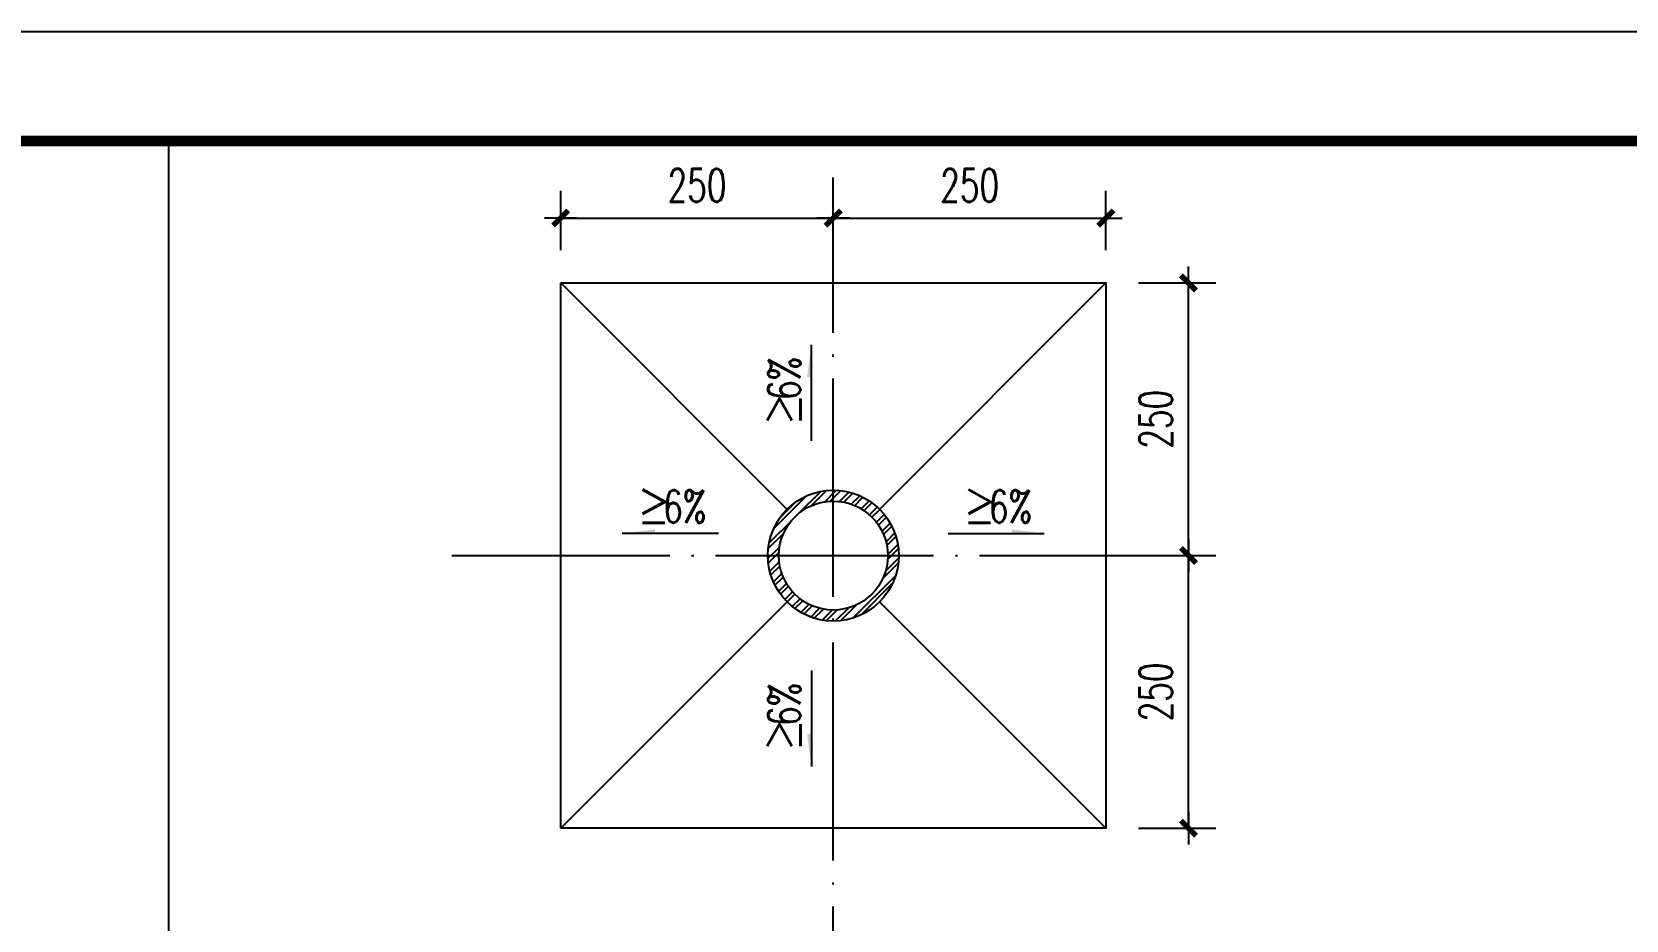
# Model space of a CAD drawing. Extents: x 2265485 to 2764500, y -717688 to -411246.
# Drawn here: x 2717196 to 2720121, y -677317 to -675688 of the extents above; entities that cross this region are included whole.
import ezdxf

# ---------------------------------------------------------------- set-up
doc = ezdxf.new("R2010")
doc.units = 0
doc.header["$LTSCALE"] = 1000
doc.header["$MEASUREMENT"] = 0
for name, pattern in [('ACAD_ISO04W100', [30.5, 24, -3, 0.5, -3]), ('CONTINOUS', [0]), ('DOTE', [2.42, 2, -0.2, 0.02, -0.2])]:
    doc.linetypes.add(name, pattern=pattern)
doc.layers.get('0').update_dxf_attribs({"linetype": 'CONTINUOUS'})
doc.layers.get('Defpoints').update_dxf_attribs({"linetype": 'CONTINUOUS'})
for name, color, linetype in [('DIM', 3, 'CONTINUOUS'), ('DIM_SYMB', 3, 'CONTINUOUS'), ('DOTE', 252, 'DOTE'), ('PUB_TEXT', 7, 'CONTINUOUS'), ('PUB_TITLE', 4, 'CONTINUOUS'), ('剖-填充-50', 8, 'CONTINOUS'), ('剖－粗', 2, 'CONTINUOUS'), ('剖－细', 3, 'CONTINUOUS'), ('细线', 8, 'CONTINUOUS')]:
    doc.layers.add(name, color=color, linetype=linetype)
doc.styles.add('_TCH_DIM', font='SIMPLEX', dxfattribs={"bigfont": 'GBCBIG'})
doc.styles.add('DIM_FONT', font='SIMPLEX.shx', dxfattribs={"width": 0.7})
doc.dimstyles.new('DIMN10', dxfattribs={"dimscale": 0.1, "dimtxt": 300, "dimasz": 1, "dimexe": 250, "dimexo": 300, "dimgap": 150, "dimtad": 1, "dimdec": 0, "dimzin": 0, "dimdsep": 46, "dimtxsty": 'DIM_FONT', "dimblk": '_DIMX', "dimblk1": '_DIMX', "dimblk2": '_DIMX', "dimcen": 0.09, "dimclrd": 3, "dimclre": 3, "dimclrt": 7, "dimadec": 0, "dimazin": 0, "dimtfac": 1, "dimtdec": 0, "dimtix": 1, "dimtmove": 2, "dimatfit": 3, "dimldrblk": '_DIMX', "dimfxl": 0, "dimtolj": 1, "dimtzin": 0, "dimarcsym": 0})

# ---------------------------------------------------------------- blocks, each defined once
blk = doc.blocks.new('_DIMX')
blk.add_line((-150, 0), (150, 0))
at = {"const_width": 50}
blk.add_lwpolyline([(-70, -70), (70, 70)], dxfattribs=at)
blk = doc.blocks.new('*D45')
at = {"layer": 'Defpoints', "color": 0, "transparency": 16777216}
for p in [(250, 1447.7), (325.7, 1447.7), (250, 1197.7)]:
    blk.add_point(p, dxfattribs=at)
at = {"layer": 'DIM', "color": 3, "lineweight": -2, "transparency": 16777216}
for p, q in [((280, 1447.7), (350.7, 1447.7)), ((325.7, 1197.8), (325.7, 1447.6)), ((280, 1197.7), (350.7, 1197.7))]:
    blk.add_line(p, q, dxfattribs=at)
at = {"layer": 'DIM', "color": 3, "lineweight": -2, "transparency": 16777216, "xscale": 0.1, "yscale": 0.1, "zscale": 0.1}
for p, rotation in [((325.7, 1447.7), 90), ((325.7, 1197.7), 270)]:
    blk.add_blockref('_DIMX', p, dxfattribs=dict(at, rotation=rotation))
at = {"layer": 'DIM', "color": 7, "transparency": 16777216, "insert": (295.7, 1322.7), "char_height": 30, "attachment_point": 5, "rotation": 90, "style": 'DIM_FONT'}
blk.add_mtext('\\A1;250', dxfattribs=at)
blk = doc.blocks.new('*D46')
at = {"layer": 'Defpoints', "color": 0, "transparency": 16777216}
for p in [(250, 1697.7), (325.7, 1697.7), (250, 1447.7)]:
    blk.add_point(p, dxfattribs=at)
at = {"layer": 'DIM', "color": 3, "lineweight": -2, "transparency": 16777216}
for p, q in [((280, 1697.7), (350.7, 1697.7)), ((325.7, 1447.8), (325.7, 1697.6)), ((280, 1447.7), (350.7, 1447.7))]:
    blk.add_line(p, q, dxfattribs=at)
at = {"layer": 'DIM', "color": 3, "lineweight": -2, "transparency": 16777216, "xscale": 0.1, "yscale": 0.1, "zscale": 0.1}
for p, rotation in [((325.7, 1697.7), 90), ((325.7, 1447.7), 270)]:
    blk.add_blockref('_DIMX', p, dxfattribs=dict(at, rotation=rotation))
at = {"layer": 'DIM', "color": 7, "transparency": 16777216, "insert": (295.7, 1572.7), "char_height": 30, "attachment_point": 5, "rotation": 90, "style": 'DIM_FONT'}
blk.add_mtext('\\A1;250', dxfattribs=at)
blk = doc.blocks.new('*D47')
at = {"layer": 'Defpoints', "color": 0, "transparency": 16777216}
for p in [(0, 1757.2), (-250, 1697.7), (0, 1697.7)]:
    blk.add_point(p, dxfattribs=at)
at = {"layer": 'DIM', "color": 3, "lineweight": -2, "transparency": 16777216}
for p, q in [((-250, 1727.7), (-250, 1782.2)), ((0, 1727.7), (0, 1782.2)), ((-249.9, 1757.2), (-0.1, 1757.2))]:
    blk.add_line(p, q, dxfattribs=at)
at = {"layer": 'DIM', "color": 3, "lineweight": -2, "transparency": 16777216, "xscale": 0.1, "yscale": 0.1, "zscale": 0.1, "rotation": 180}
blk.add_blockref('_DIMX', (-250, 1757.2), dxfattribs=at)
at = {"layer": 'DIM', "color": 3, "lineweight": -2, "transparency": 16777216, "xscale": 0.1, "yscale": 0.1, "zscale": 0.1}
blk.add_blockref('_DIMX', (0, 1757.2), dxfattribs=at)
at = {"layer": 'DIM', "color": 7, "transparency": 16777216, "insert": (-125, 1787.2), "char_height": 30, "attachment_point": 5, "style": 'DIM_FONT'}
blk.add_mtext('\\A1;250', dxfattribs=at)
blk = doc.blocks.new('*D48')
at = {"layer": 'Defpoints', "color": 0, "transparency": 16777216}
for p in [(250, 1757.2), (0, 1697.7), (250, 1697.7)]:
    blk.add_point(p, dxfattribs=at)
at = {"layer": 'DIM', "color": 3, "lineweight": -2, "transparency": 16777216}
for p, q in [((0, 1727.7), (0, 1782.2)), ((250, 1727.7), (250, 1782.2)), ((0.1, 1757.2), (249.9, 1757.2))]:
    blk.add_line(p, q, dxfattribs=at)
at = {"layer": 'DIM', "color": 3, "lineweight": -2, "transparency": 16777216, "xscale": 0.1, "yscale": 0.1, "zscale": 0.1, "rotation": 180}
blk.add_blockref('_DIMX', (0, 1757.2), dxfattribs=at)
at = {"layer": 'DIM', "color": 3, "lineweight": -2, "transparency": 16777216, "xscale": 0.1, "yscale": 0.1, "zscale": 0.1}
blk.add_blockref('_DIMX', (250, 1757.2), dxfattribs=at)
at = {"layer": 'DIM', "color": 7, "transparency": 16777216, "insert": (125, 1787.2), "char_height": 30, "attachment_point": 5, "style": 'DIM_FONT'}
blk.add_mtext('\\A1;250', dxfattribs=at)
blk = doc.blocks.new('A$C50401ABC')
at = {"layer": 'DIM_SYMB'}
for points in [[(-20.1, 1641.1), (-20.1, 1611.1), (-24.1, 1611.1)], [(-193.5, 1467.8), (-163.5, 1467.8), (-163.5, 1471.8)], [(193.5, 1467.8), (163.5, 1467.8), (163.5, 1471.8)], [(-20.1, 1254.2), (-20.1, 1284.2), (-24.1, 1284.2)]]:
    blk.add_hatch(color=256, dxfattribs=at).paths.add_polyline_path(points)
at = {"layer": '剖-填充-50'}
h = blk.add_hatch(dxfattribs=at)
h.set_pattern_fill('ANSI32', color=256, scale=25, style=0)
h.set_pattern_definition([(45, (180188.845, -18817.95), (-6.62912607, 6.62912607), []), (45, (180193.264, -18817.95), (-6.62912607, 6.62912607), [])])
h.paths.add_polyline_path([(60, 1447.7, 1), (-60, 1447.7, 1)])
h.paths.add_polyline_path([(-50, 1447.7, -1), (50, 1447.7, -1)], flags=16)
at = {"layer": 'DIM_SYMB'}
for points in [[(-20.1, 1553), (-20.1, 1641.1)], [(-105.4, 1467.8), (-193.5, 1467.8)], [(105.4, 1467.8), (193.5, 1467.8)], [(-20.1, 1342.3), (-20.1, 1254.2)]]:
    blk.add_lwpolyline(points, dxfattribs=at)
at = {"layer": 'DOTE', "color": 1, "ltscale": 0.1}
for p, q in [((0, 200), (0, 1794.5)), ((-350, 1447.7), (350, 1447.7))]:
    blk.add_line(p, q, dxfattribs=at)
at = {"layer": '剖－粗'}
blk.add_lwpolyline([(-250, 1697.7), (250, 1697.7), (250, 1197.7), (-250, 1197.7)], close=True, dxfattribs=at)
for radius in [60, 50]:
    blk.add_circle((0, 1447.7), radius, dxfattribs=at)
at = {"layer": '剖－细'}
for p, q in [((-250, 1697.7), (-42.4, 1490.1)), ((42.4, 1490.1), (250, 1697.7)), ((-250, 1197.7), (-42.4, 1405.2)), ((42.4, 1405.2), (250, 1197.7))]:
    blk.add_line(p, q, dxfattribs=at)
at = {"layer": 'PUB_TEXT', "style": '_TCH_DIM', "width": 0.705882}
for p in [(-30.1, 1590.4), (-30.1, 1291.5)]:
    blk.add_text('6%', height=29.75, rotation=90, dxfattribs=at).set_placement(p)
at = {"layer": 'PUB_TEXT', "style": '_TCH_DIM'}
for p in [(-30.1, 1565.8), (-30.1, 1267)]:
    blk.add_text('≥', height=33.8, rotation=90, dxfattribs=at).set_placement(p)
for p in [(-180.7, 1477.8), (118.1, 1477.8)]:
    blk.add_text('≥', height=33.8, dxfattribs=at).set_placement(p)
at = {"layer": 'PUB_TEXT', "style": '_TCH_DIM', "width": 0.705882}
for p in [(-156.1, 1477.8), (142.7, 1477.8)]:
    blk.add_text('6%', height=29.75, dxfattribs=at).set_placement(p)
at = {"layer": 'DIM'}
for base, p1, p2, angle, picture, middle in [((0, 1757.2), (-250, 1697.7), (0, 1697.7), 0, '*D47', (-125, 1787.2)), ((250, 1757.2), (0, 1697.7), (250, 1697.7), 0, '*D48', (125, 1787.2)), ((325.7, 1697.7), (250, 1447.7), (250, 1697.7), 90, '*D46', (295.7, 1572.7)), ((325.7, 1447.7), (250, 1197.7), (250, 1447.7), 90, '*D45', (295.7, 1322.7))]:
    dim = blk.add_linear_dim(base=base, p1=p1, p2=p2, angle=angle, dimstyle='DIMN10', dxfattribs=at)
    dim.commit()
    dim.dimension.update_dxf_attribs({"geometry": picture, "text_midpoint": middle, "dimtype": 129})

msp = doc.modelspace()

# ---------------------------------------------------------------- linework, layer by layer
at = {"layer": 'PUB_TITLE'}
msp.add_lwpolyline([(2711040, -684088.1), (2722920, -684088.1), (2722920, -675688.1), (2711040, -675688.1)], close=True, dxfattribs=at)
msp.add_lwpolyline([(2711040, -684088.1), (2722920, -684088.1), (2722920, -675688.1), (2711040, -675688.1)], close=True, dxfattribs=at)
at = {"layer": 'PUB_TITLE', "color": 7}
msp.add_lwpolyline([(2711040, -684088.1), (2722920, -684088.1), (2722920, -675688.1), (2711040, -675688.1)], close=True, dxfattribs=at)
at = {"layer": 'PUB_TITLE', "const_width": 20}
msp.add_lwpolyline([(2711540, -683888.1), (2722720, -683888.1), (2722720, -675888.1), (2711540, -675888.1)], close=True, dxfattribs=at)
msp.add_lwpolyline([(2711540, -683888.1), (2722720, -683888.1), (2722720, -675888.1), (2711540, -675888.1)], close=True, dxfattribs=at)
at = {"layer": 'PUB_TITLE', "color": 7, "const_width": 20}
msp.add_lwpolyline([(2711540, -683888.1), (2722720, -683888.1), (2722720, -675888.1), (2711540, -675888.1)], close=True, dxfattribs=at)
at = {"layer": '细线'}
msp.add_line((2717447.1, -675888.1), (2717447.1, -682014.1), dxfattribs=at)

# ---------------------------------------------------------------- block references
at = {"layer": 'DOTE', "linetype": 'ACAD_ISO04W100', "ltscale": 0.02, "xscale": 2, "yscale": 2, "zscale": 2}
msp.add_blockref('A$C50401ABC', (2718666.5, -679543.9), dxfattribs=at)

doc.saveas('drawing.dxf')
